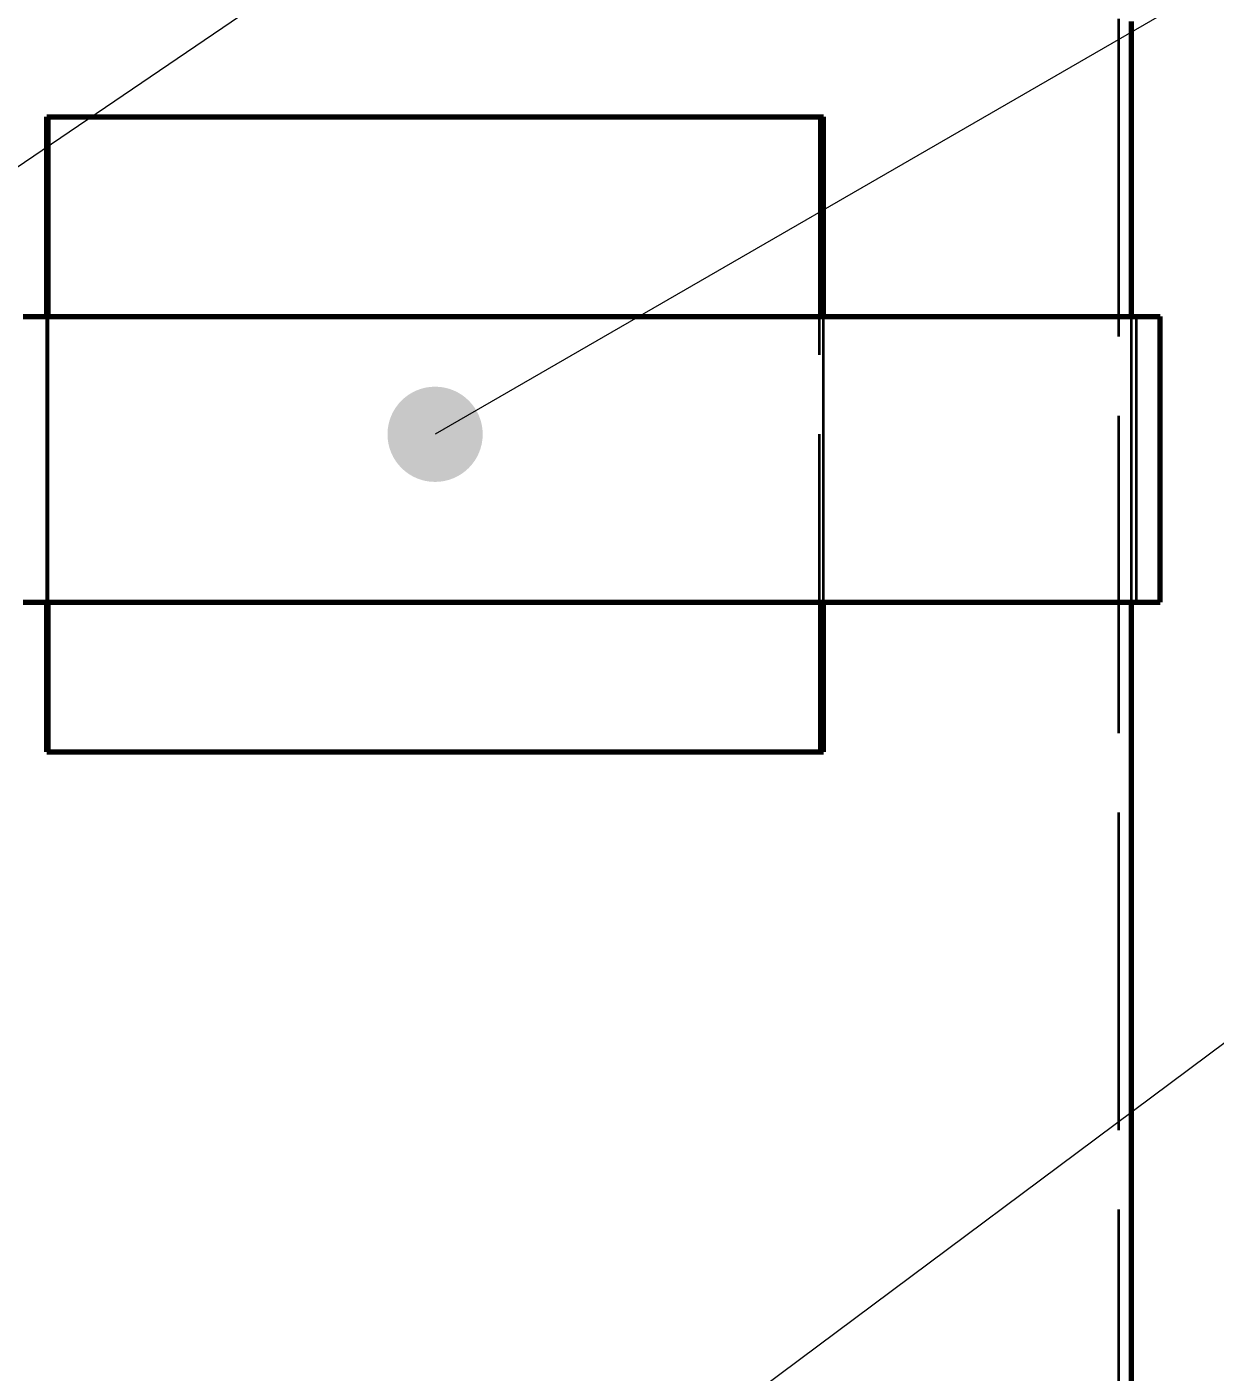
# Model space of a CAD drawing. Header units: millimetres. Extents: x 0 to 2208, y 0 to 420.
# Drawn here: x 109.09 to 124.06, y 140.29 to 157.24 of the extents above; entities that cross this region are included whole.
import ezdxf

# ---------------------------------------------------------------- set-up
doc = ezdxf.new("R2010")
doc.units = ezdxf.units.MM
doc.linetypes.add('IRAM-E-TRAZOS', pattern=[5, 4, -1])
for name, color, linetype, lineweight in [('01-VISIBLE', 7, 'CONTINUOUS', 70), ('02-OCULTA', 4, 'IRAM-E-TRAZOS', 35), ('04-COTA', 3, 'CONTINUOUS', 18), ('08-FINA', 5, 'CONTINUOUS', 18)]:
    doc.layers.add(name, color=color, linetype=linetype, lineweight=lineweight)
doc.styles.add('ISO3098', font='isocpeur.ttf')
doc.dimstyles.new('FLAMA-IRAM', dxfattribs={"dimtxt": 3.5, "dimasz": 3.5, "dimexe": 2, "dimexo": 1.5, "dimgap": 1, "dimtad": 1, "dimdec": 1, "dimtxsty": 'ISO3098', "dimblk": 'IRAM_FLECHA', "dimblk1": 'IRAM_FLECHA', "dimblk2": 'IRAM_FLECHA', "dimcen": 2.5, "dimclrd": 256, "dimclre": 256, "dimclrt": 256, "dimazin": 3, "dimtfac": 1, "dimtmove": 0, "dimatfit": 3, "dimlwd": 18, "dimlwe": 18})

# ---------------------------------------------------------------- blocks, each defined once
blk = doc.blocks.new('IRAM_FLECHA')
blk.add_solid([(0, 0), (-1, 0.125), (-1, -0.125)])

msp = doc.modelspace()

# ---------------------------------------------------------------- hatches: boundary and pattern name
at = {"layer": '08-FINA'}
h = msp.add_hatch(color=7, dxfattribs=at)
h.dxf.hatch_style = 1
edge = h.paths.add_edge_path()
edge.add_arc((114.235, 152.102), 0.6, 0, 360)

# ---------------------------------------------------------------- linework, layer by layer
at = {"layer": '01-VISIBLE'}
for p, q in [((123.013, 153.585), (123.013, 157.302)), ((109.341, 156.102), (109.357, 156.102)), ((109.341, 153.585), (109.341, 156.102)), ((109.357, 153.585), (109.357, 156.102)), ((119.128, 153.585), (119.128, 156.102)), ((123.373, 149.985), (123.373, 153.585)), ((109.341, 148.102), (109.341, 149.985)), ((109.357, 148.102), (109.357, 149.985)), ((119.128, 148.102), (119.128, 149.985)), ((123.013, 123.335), (123.013, 149.985)), ((109.341, 148.102), (109.357, 148.102))]:
    msp.add_line(p, q, dxfattribs=at)
for points in [[(109.357, 156.102), (109.458, 156.102), (109.559, 156.102), (109.66, 156.102), (109.76, 156.102), (109.861, 156.102), (109.962, 156.102), (110.063, 156.102), (110.163, 156.102), (110.264, 156.102), (110.365, 156.102), (110.465, 156.102), (110.566, 156.102), (110.667, 156.102), (110.768, 156.102), (110.868, 156.102), (110.969, 156.102), (111.07, 156.102), (111.171, 156.102), (111.271, 156.102), (111.372, 156.102), (111.473, 156.102), (111.574, 156.102), (111.674, 156.102), (111.775, 156.102), (111.876, 156.102), (111.976, 156.102), (112.077, 156.102), (112.178, 156.102), (112.279, 156.102), (112.379, 156.102), (112.48, 156.102), (112.581, 156.102), (112.682, 156.102), (112.782, 156.102), (112.883, 156.102), (112.984, 156.102), (113.084, 156.102), (113.185, 156.102), (113.286, 156.102), (113.387, 156.102), (113.487, 156.102), (113.588, 156.102), (113.689, 156.102), (113.79, 156.102), (113.89, 156.102), (113.991, 156.102), (114.092, 156.102), (114.193, 156.102), (114.293, 156.102), (114.394, 156.102), (114.495, 156.102), (114.595, 156.102), (114.696, 156.102), (114.797, 156.102), (114.898, 156.102), (114.998, 156.102), (115.099, 156.102), (115.2, 156.102), (115.301, 156.102), (115.401, 156.102), (115.502, 156.102), (115.603, 156.102), (115.704, 156.102), (115.804, 156.102), (115.905, 156.102), (116.006, 156.102), (116.106, 156.102), (116.207, 156.102), (116.308, 156.102), (116.409, 156.102), (116.509, 156.102), (116.61, 156.102), (116.711, 156.102), (116.812, 156.102), (116.912, 156.102), (117.013, 156.102), (117.114, 156.102), (117.215, 156.102), (117.315, 156.102), (117.416, 156.102), (117.517, 156.102), (117.617, 156.102), (117.718, 156.102), (117.819, 156.102), (117.92, 156.102), (118.02, 156.102), (118.121, 156.102), (118.222, 156.102), (118.323, 156.102), (118.423, 156.102), (118.524, 156.102), (118.625, 156.102), (118.725, 156.102), (118.826, 156.102), (118.927, 156.102), (119.028, 156.102), (119.128, 156.102)], [(109.042, 153.585), (109.143, 153.585), (109.243, 153.585), (109.343, 153.585), (109.443, 153.585), (109.543, 153.585), (109.644, 153.585), (109.744, 153.585), (109.844, 153.585), (109.944, 153.585), (110.044, 153.585), (110.145, 153.585), (110.245, 153.585), (110.345, 153.585), (110.445, 153.585), (110.546, 153.585), (110.646, 153.585), (110.746, 153.585), (110.846, 153.585), (110.946, 153.585), (111.047, 153.585), (111.147, 153.585), (111.247, 153.585), (111.347, 153.585), (111.447, 153.585), (111.548, 153.585), (111.648, 153.585), (111.748, 153.585), (111.848, 153.585), (111.949, 153.585), (112.049, 153.585), (112.149, 153.585), (112.249, 153.585), (112.349, 153.585), (112.45, 153.585), (112.55, 153.585), (112.65, 153.585), (112.75, 153.585), (112.85, 153.585), (112.951, 153.585), (113.051, 153.585), (113.151, 153.585), (113.251, 153.585), (113.352, 153.585), (113.452, 153.585), (113.552, 153.585), (113.652, 153.585), (113.752, 153.585), (113.853, 153.585), (113.953, 153.585), (114.053, 153.585), (114.153, 153.585), (114.253, 153.585), (114.354, 153.585), (114.454, 153.585), (114.554, 153.585), (114.654, 153.585), (114.755, 153.585), (114.855, 153.585), (114.955, 153.585), (115.055, 153.585), (115.155, 153.585), (115.256, 153.585), (115.356, 153.585), (115.456, 153.585), (115.556, 153.585), (115.656, 153.585), (115.757, 153.585), (115.857, 153.585), (115.957, 153.585), (116.057, 153.585), (116.158, 153.585), (116.258, 153.585), (116.358, 153.585), (116.458, 153.585), (116.558, 153.585), (116.659, 153.585), (116.759, 153.585), (116.859, 153.585), (116.959, 153.585), (117.059, 153.585), (117.16, 153.585), (117.26, 153.585), (117.36, 153.585), (117.46, 153.585), (117.561, 153.585), (117.661, 153.585), (117.761, 153.585), (117.861, 153.585), (117.961, 153.585), (118.062, 153.585), (118.162, 153.585), (118.262, 153.585), (118.362, 153.585), (118.462, 153.585), (118.563, 153.585), (118.663, 153.585), (118.763, 153.585), (118.863, 153.585), (118.964, 153.585), (119.064, 153.585), (119.164, 153.585), (119.264, 153.585), (119.364, 153.585), (119.465, 153.585), (119.565, 153.585), (119.665, 153.585), (119.765, 153.585), (119.865, 153.585), (119.966, 153.585), (120.066, 153.585), (120.166, 153.585), (120.266, 153.585), (120.367, 153.585), (120.467, 153.585), (120.567, 153.585), (120.667, 153.585), (120.767, 153.585), (120.868, 153.585), (120.968, 153.585), (121.068, 153.585), (121.168, 153.585), (121.268, 153.585), (121.369, 153.585), (121.469, 153.585), (121.569, 153.585), (121.669, 153.585), (121.77, 153.585), (121.87, 153.585), (121.97, 153.585), (122.07, 153.585), (122.17, 153.585), (122.271, 153.585), (122.371, 153.585), (122.471, 153.585), (122.571, 153.585), (122.671, 153.585), (122.772, 153.585), (122.872, 153.585), (122.972, 153.585), (123.072, 153.585), (123.173, 153.585), (123.273, 153.585), (123.373, 153.585)], [(109.042, 149.985), (109.143, 149.985), (109.243, 149.985), (109.343, 149.985), (109.443, 149.985), (109.543, 149.985), (109.644, 149.985), (109.744, 149.985), (109.844, 149.985), (109.944, 149.985), (110.044, 149.985), (110.145, 149.985), (110.245, 149.985), (110.345, 149.985), (110.445, 149.985), (110.546, 149.985), (110.646, 149.985), (110.746, 149.985), (110.846, 149.985), (110.946, 149.985), (111.047, 149.985), (111.147, 149.985), (111.247, 149.985), (111.347, 149.985), (111.447, 149.985), (111.548, 149.985), (111.648, 149.985), (111.748, 149.985), (111.848, 149.985), (111.949, 149.985), (112.049, 149.985), (112.149, 149.985), (112.249, 149.985), (112.349, 149.985), (112.45, 149.985), (112.55, 149.985), (112.65, 149.985), (112.75, 149.985), (112.85, 149.985), (112.951, 149.985), (113.051, 149.985), (113.151, 149.985), (113.251, 149.985), (113.352, 149.985), (113.452, 149.985), (113.552, 149.985), (113.652, 149.985), (113.752, 149.985), (113.853, 149.985), (113.953, 149.985), (114.053, 149.985), (114.153, 149.985), (114.253, 149.985), (114.354, 149.985), (114.454, 149.985), (114.554, 149.985), (114.654, 149.985), (114.755, 149.985), (114.855, 149.985), (114.955, 149.985), (115.055, 149.985), (115.155, 149.985), (115.256, 149.985), (115.356, 149.985), (115.456, 149.985), (115.556, 149.985), (115.656, 149.985), (115.757, 149.985), (115.857, 149.985), (115.957, 149.985), (116.057, 149.985), (116.158, 149.985), (116.258, 149.985), (116.358, 149.985), (116.458, 149.985), (116.558, 149.985), (116.659, 149.985), (116.759, 149.985), (116.859, 149.985), (116.959, 149.985), (117.059, 149.985), (117.16, 149.985), (117.26, 149.985), (117.36, 149.985), (117.46, 149.985), (117.561, 149.985), (117.661, 149.985), (117.761, 149.985), (117.861, 149.985), (117.961, 149.985), (118.062, 149.985), (118.162, 149.985), (118.262, 149.985), (118.362, 149.985), (118.462, 149.985), (118.563, 149.985), (118.663, 149.985), (118.763, 149.985), (118.863, 149.985), (118.964, 149.985), (119.064, 149.985), (119.164, 149.985), (119.264, 149.985), (119.364, 149.985), (119.465, 149.985), (119.565, 149.985), (119.665, 149.985), (119.765, 149.985), (119.865, 149.985), (119.966, 149.985), (120.066, 149.985), (120.166, 149.985), (120.266, 149.985), (120.367, 149.985), (120.467, 149.985), (120.567, 149.985), (120.667, 149.985), (120.767, 149.985), (120.868, 149.985), (120.968, 149.985), (121.068, 149.985), (121.168, 149.985), (121.268, 149.985), (121.369, 149.985), (121.469, 149.985), (121.569, 149.985), (121.669, 149.985), (121.77, 149.985), (121.87, 149.985), (121.97, 149.985), (122.07, 149.985), (122.17, 149.985), (122.271, 149.985), (122.371, 149.985), (122.471, 149.985), (122.571, 149.985), (122.671, 149.985), (122.772, 149.985), (122.872, 149.985), (122.972, 149.985), (123.072, 149.985), (123.173, 149.985), (123.273, 149.985), (123.373, 149.985)], [(109.357, 148.102), (109.458, 148.102), (109.559, 148.102), (109.66, 148.102), (109.76, 148.102), (109.861, 148.102), (109.962, 148.102), (110.063, 148.102), (110.163, 148.102), (110.264, 148.102), (110.365, 148.102), (110.465, 148.102), (110.566, 148.102), (110.667, 148.102), (110.768, 148.102), (110.868, 148.102), (110.969, 148.102), (111.07, 148.102), (111.171, 148.102), (111.271, 148.102), (111.372, 148.102), (111.473, 148.102), (111.574, 148.102), (111.674, 148.102), (111.775, 148.102), (111.876, 148.102), (111.976, 148.102), (112.077, 148.102), (112.178, 148.102), (112.279, 148.102), (112.379, 148.102), (112.48, 148.102), (112.581, 148.102), (112.682, 148.102), (112.782, 148.102), (112.883, 148.102), (112.984, 148.102), (113.084, 148.102), (113.185, 148.102), (113.286, 148.102), (113.387, 148.102), (113.487, 148.102), (113.588, 148.102), (113.689, 148.102), (113.79, 148.102), (113.89, 148.102), (113.991, 148.102), (114.092, 148.102), (114.193, 148.102), (114.293, 148.102), (114.394, 148.102), (114.495, 148.102), (114.595, 148.102), (114.696, 148.102), (114.797, 148.102), (114.898, 148.102), (114.998, 148.102), (115.099, 148.102), (115.2, 148.102), (115.301, 148.102), (115.401, 148.102), (115.502, 148.102), (115.603, 148.102), (115.704, 148.102), (115.804, 148.102), (115.905, 148.102), (116.006, 148.102), (116.106, 148.102), (116.207, 148.102), (116.308, 148.102), (116.409, 148.102), (116.509, 148.102), (116.61, 148.102), (116.711, 148.102), (116.812, 148.102), (116.912, 148.102), (117.013, 148.102), (117.114, 148.102), (117.215, 148.102), (117.315, 148.102), (117.416, 148.102), (117.517, 148.102), (117.617, 148.102), (117.718, 148.102), (117.819, 148.102), (117.92, 148.102), (118.02, 148.102), (118.121, 148.102), (118.222, 148.102), (118.323, 148.102), (118.423, 148.102), (118.524, 148.102), (118.625, 148.102), (118.725, 148.102), (118.826, 148.102), (118.927, 148.102), (119.028, 148.102), (119.128, 148.102)]]:
    msp.add_lwpolyline(points, dxfattribs=at)
at = {"layer": '02-OCULTA'}
for p, q in [((122.853, 123.335), (122.853, 217.535)), ((119.081, 156.102), (119.128, 156.102)), ((119.081, 148.102), (119.081, 156.102)), ((109.341, 149.985), (109.341, 153.585)), ((109.357, 149.985), (109.357, 153.585)), ((119.128, 149.985), (119.128, 153.585)), ((123.013, 149.985), (123.013, 153.585)), ((123.073, 149.985), (123.073, 153.585)), ((119.081, 148.102), (119.128, 148.102))]:
    msp.add_line(p, q, dxfattribs=at)
for points in [[(109.341, 156.102), (109.441, 156.102), (109.541, 156.102), (109.642, 156.102), (109.742, 156.102), (109.843, 156.102), (109.943, 156.102), (110.043, 156.102), (110.144, 156.102), (110.244, 156.102), (110.345, 156.102), (110.445, 156.102), (110.546, 156.102), (110.646, 156.102), (110.746, 156.102), (110.847, 156.102), (110.947, 156.102), (111.048, 156.102), (111.148, 156.102), (111.248, 156.102), (111.349, 156.102), (111.449, 156.102), (111.55, 156.102), (111.65, 156.102), (111.751, 156.102), (111.851, 156.102), (111.951, 156.102), (112.052, 156.102), (112.152, 156.102), (112.253, 156.102), (112.353, 156.102), (112.453, 156.102), (112.554, 156.102), (112.654, 156.102), (112.755, 156.102), (112.855, 156.102), (112.956, 156.102), (113.056, 156.102), (113.156, 156.102), (113.257, 156.102), (113.357, 156.102), (113.458, 156.102), (113.558, 156.102), (113.658, 156.102), (113.759, 156.102), (113.859, 156.102), (113.96, 156.102), (114.06, 156.102), (114.161, 156.102), (114.261, 156.102), (114.361, 156.102), (114.462, 156.102), (114.562, 156.102), (114.663, 156.102), (114.763, 156.102), (114.863, 156.102), (114.964, 156.102), (115.064, 156.102), (115.165, 156.102), (115.265, 156.102), (115.365, 156.102), (115.466, 156.102), (115.566, 156.102), (115.667, 156.102), (115.767, 156.102), (115.868, 156.102), (115.968, 156.102), (116.068, 156.102), (116.169, 156.102), (116.269, 156.102), (116.37, 156.102), (116.47, 156.102), (116.57, 156.102), (116.671, 156.102), (116.771, 156.102), (116.872, 156.102), (116.972, 156.102), (117.073, 156.102), (117.173, 156.102), (117.273, 156.102), (117.374, 156.102), (117.474, 156.102), (117.575, 156.102), (117.675, 156.102), (117.775, 156.102), (117.876, 156.102), (117.976, 156.102), (118.077, 156.102), (118.177, 156.102), (118.278, 156.102), (118.378, 156.102), (118.478, 156.102), (118.579, 156.102), (118.679, 156.102), (118.78, 156.102), (118.88, 156.102), (118.98, 156.102), (119.081, 156.102)], [(123.373, 153.585), (123.273, 153.585), (123.173, 153.585), (123.072, 153.585), (122.972, 153.585), (122.872, 153.585), (122.772, 153.585), (122.671, 153.585), (122.571, 153.585), (122.471, 153.585), (122.371, 153.585), (122.271, 153.585), (122.17, 153.585), (122.07, 153.585), (121.97, 153.585), (121.87, 153.585), (121.77, 153.585), (121.669, 153.585), (121.569, 153.585), (121.469, 153.585), (121.369, 153.585), (121.268, 153.585), (121.168, 153.585), (121.068, 153.585), (120.968, 153.585), (120.868, 153.585), (120.767, 153.585), (120.667, 153.585), (120.567, 153.585), (120.467, 153.585), (120.367, 153.585), (120.266, 153.585), (120.166, 153.585), (120.066, 153.585), (119.966, 153.585), (119.865, 153.585), (119.765, 153.585), (119.665, 153.585), (119.565, 153.585), (119.465, 153.585), (119.364, 153.585), (119.264, 153.585), (119.164, 153.585), (119.064, 153.585), (118.964, 153.585), (118.863, 153.585), (118.763, 153.585), (118.663, 153.585), (118.563, 153.585), (118.462, 153.585), (118.362, 153.585), (118.262, 153.585), (118.162, 153.585), (118.062, 153.585), (117.961, 153.585), (117.861, 153.585), (117.761, 153.585), (117.661, 153.585), (117.561, 153.585), (117.46, 153.585), (117.36, 153.585), (117.26, 153.585), (117.16, 153.585), (117.059, 153.585), (116.959, 153.585), (116.859, 153.585), (116.759, 153.585), (116.659, 153.585), (116.558, 153.585), (116.458, 153.585), (116.358, 153.585), (116.258, 153.585), (116.158, 153.585), (116.057, 153.585), (115.957, 153.585), (115.857, 153.585), (115.757, 153.585), (115.656, 153.585), (115.556, 153.585), (115.456, 153.585), (115.356, 153.585), (115.256, 153.585), (115.155, 153.585), (115.055, 153.585), (114.955, 153.585), (114.855, 153.585), (114.755, 153.585), (114.654, 153.585), (114.554, 153.585), (114.454, 153.585), (114.354, 153.585), (114.253, 153.585), (114.153, 153.585), (114.053, 153.585), (113.953, 153.585), (113.853, 153.585), (113.752, 153.585), (113.652, 153.585), (113.552, 153.585), (113.452, 153.585), (113.352, 153.585), (113.251, 153.585), (113.151, 153.585), (113.051, 153.585), (112.951, 153.585), (112.85, 153.585), (112.75, 153.585), (112.65, 153.585), (112.55, 153.585), (112.45, 153.585), (112.349, 153.585), (112.249, 153.585), (112.149, 153.585), (112.049, 153.585), (111.949, 153.585), (111.848, 153.585), (111.748, 153.585), (111.648, 153.585), (111.548, 153.585), (111.447, 153.585), (111.347, 153.585), (111.247, 153.585), (111.147, 153.585), (111.047, 153.585), (110.946, 153.585), (110.846, 153.585), (110.746, 153.585), (110.646, 153.585), (110.546, 153.585), (110.445, 153.585), (110.345, 153.585), (110.245, 153.585), (110.145, 153.585), (110.044, 153.585), (109.944, 153.585), (109.844, 153.585), (109.744, 153.585), (109.644, 153.585), (109.543, 153.585), (109.443, 153.585), (109.343, 153.585), (109.243, 153.585), (109.143, 153.585), (109.042, 153.585)], [(123.073, 153.585), (122.973, 153.585), (122.873, 153.585), (122.773, 153.585), (122.673, 153.585), (122.573, 153.585), (122.473, 153.585), (122.373, 153.585), (122.273, 153.585), (122.173, 153.585), (122.072, 153.585), (121.972, 153.585), (121.872, 153.585), (121.772, 153.585), (121.672, 153.585), (121.572, 153.585), (121.472, 153.585), (121.372, 153.585), (121.272, 153.585), (121.172, 153.585), (121.072, 153.585), (120.972, 153.585), (120.872, 153.585), (120.772, 153.585), (120.672, 153.585), (120.572, 153.585), (120.472, 153.585), (120.372, 153.585), (120.272, 153.585), (120.171, 153.585), (120.071, 153.585), (119.971, 153.585), (119.871, 153.585), (119.771, 153.585), (119.671, 153.585), (119.571, 153.585), (119.471, 153.585), (119.371, 153.585), (119.271, 153.585), (119.171, 153.585), (119.071, 153.585), (118.971, 153.585), (118.871, 153.585), (118.771, 153.585), (118.671, 153.585), (118.571, 153.585), (118.471, 153.585), (118.371, 153.585), (118.27, 153.585), (118.17, 153.585), (118.07, 153.585), (117.97, 153.585), (117.87, 153.585), (117.77, 153.585), (117.67, 153.585), (117.57, 153.585), (117.47, 153.585), (117.37, 153.585), (117.27, 153.585), (117.17, 153.585), (117.07, 153.585), (116.97, 153.585), (116.87, 153.585), (116.77, 153.585), (116.67, 153.585), (116.57, 153.585), (116.47, 153.585), (116.369, 153.585), (116.269, 153.585), (116.169, 153.585), (116.069, 153.585), (115.969, 153.585), (115.869, 153.585), (115.769, 153.585), (115.669, 153.585), (115.569, 153.585), (115.469, 153.585), (115.369, 153.585), (115.269, 153.585), (115.169, 153.585), (115.069, 153.585), (114.969, 153.585), (114.869, 153.585), (114.769, 153.585), (114.669, 153.585), (114.569, 153.585), (114.468, 153.585), (114.368, 153.585), (114.268, 153.585), (114.168, 153.585), (114.068, 153.585), (113.968, 153.585), (113.868, 153.585), (113.768, 153.585), (113.668, 153.585), (113.568, 153.585), (113.468, 153.585), (113.368, 153.585), (113.268, 153.585), (113.168, 153.585), (113.068, 153.585), (112.968, 153.585), (112.868, 153.585), (112.768, 153.585), (112.668, 153.585), (112.567, 153.585), (112.467, 153.585), (112.367, 153.585), (112.267, 153.585), (112.167, 153.585), (112.067, 153.585), (111.967, 153.585), (111.867, 153.585), (111.767, 153.585), (111.667, 153.585), (111.567, 153.585), (111.467, 153.585), (111.367, 153.585), (111.267, 153.585), (111.167, 153.585), (111.067, 153.585), (110.967, 153.585), (110.867, 153.585), (110.767, 153.585), (110.666, 153.585), (110.566, 153.585), (110.466, 153.585), (110.366, 153.585), (110.266, 153.585), (110.166, 153.585), (110.066, 153.585), (109.966, 153.585), (109.866, 153.585), (109.766, 153.585), (109.666, 153.585), (109.566, 153.585), (109.466, 153.585), (109.366, 153.585), (109.266, 153.585), (109.166, 153.585), (109.066, 153.585)], [(109.066, 153.585), (109.166, 153.585), (109.266, 153.585), (109.366, 153.585), (109.466, 153.585), (109.566, 153.585), (109.666, 153.585), (109.766, 153.585), (109.866, 153.585), (109.966, 153.585), (110.066, 153.585), (110.166, 153.585), (110.266, 153.585), (110.366, 153.585), (110.466, 153.585), (110.566, 153.585), (110.666, 153.585), (110.767, 153.585), (110.867, 153.585), (110.967, 153.585), (111.067, 153.585), (111.167, 153.585), (111.267, 153.585), (111.367, 153.585), (111.467, 153.585), (111.567, 153.585), (111.667, 153.585), (111.767, 153.585), (111.867, 153.585), (111.967, 153.585), (112.067, 153.585), (112.167, 153.585), (112.267, 153.585), (112.367, 153.585), (112.467, 153.585), (112.567, 153.585), (112.668, 153.585), (112.768, 153.585), (112.868, 153.585), (112.968, 153.585), (113.068, 153.585), (113.168, 153.585), (113.268, 153.585), (113.368, 153.585), (113.468, 153.585), (113.568, 153.585), (113.668, 153.585), (113.768, 153.585), (113.868, 153.585), (113.968, 153.585), (114.068, 153.585), (114.168, 153.585), (114.268, 153.585), (114.368, 153.585), (114.468, 153.585), (114.569, 153.585), (114.669, 153.585), (114.769, 153.585), (114.869, 153.585), (114.969, 153.585), (115.069, 153.585), (115.169, 153.585), (115.269, 153.585), (115.369, 153.585), (115.469, 153.585), (115.569, 153.585), (115.669, 153.585), (115.769, 153.585), (115.869, 153.585), (115.969, 153.585), (116.069, 153.585), (116.169, 153.585), (116.269, 153.585), (116.369, 153.585), (116.47, 153.585), (116.57, 153.585), (116.67, 153.585), (116.77, 153.585), (116.87, 153.585), (116.97, 153.585), (117.07, 153.585), (117.17, 153.585), (117.27, 153.585), (117.37, 153.585), (117.47, 153.585), (117.57, 153.585), (117.67, 153.585), (117.77, 153.585), (117.87, 153.585), (117.97, 153.585), (118.07, 153.585), (118.17, 153.585), (118.27, 153.585), (118.371, 153.585), (118.471, 153.585), (118.571, 153.585), (118.671, 153.585), (118.771, 153.585), (118.871, 153.585), (118.971, 153.585), (119.071, 153.585), (119.171, 153.585), (119.271, 153.585), (119.371, 153.585), (119.471, 153.585), (119.571, 153.585), (119.671, 153.585), (119.771, 153.585), (119.871, 153.585), (119.971, 153.585), (120.071, 153.585), (120.171, 153.585), (120.272, 153.585), (120.372, 153.585), (120.472, 153.585), (120.572, 153.585), (120.672, 153.585), (120.772, 153.585), (120.872, 153.585), (120.972, 153.585), (121.072, 153.585), (121.172, 153.585), (121.272, 153.585), (121.372, 153.585), (121.472, 153.585), (121.572, 153.585), (121.672, 153.585), (121.772, 153.585), (121.872, 153.585), (121.972, 153.585), (122.072, 153.585), (122.173, 153.585), (122.273, 153.585), (122.373, 153.585), (122.473, 153.585), (122.573, 153.585), (122.673, 153.585), (122.773, 153.585), (122.873, 153.585), (122.973, 153.585), (123.073, 153.585)], [(123.373, 149.985), (123.273, 149.985), (123.173, 149.985), (123.072, 149.985), (122.972, 149.985), (122.872, 149.985), (122.772, 149.985), (122.671, 149.985), (122.571, 149.985), (122.471, 149.985), (122.371, 149.985), (122.271, 149.985), (122.17, 149.985), (122.07, 149.985), (121.97, 149.985), (121.87, 149.985), (121.77, 149.985), (121.669, 149.985), (121.569, 149.985), (121.469, 149.985), (121.369, 149.985), (121.268, 149.985), (121.168, 149.985), (121.068, 149.985), (120.968, 149.985), (120.868, 149.985), (120.767, 149.985), (120.667, 149.985), (120.567, 149.985), (120.467, 149.985), (120.367, 149.985), (120.266, 149.985), (120.166, 149.985), (120.066, 149.985), (119.966, 149.985), (119.865, 149.985), (119.765, 149.985), (119.665, 149.985), (119.565, 149.985), (119.465, 149.985), (119.364, 149.985), (119.264, 149.985), (119.164, 149.985), (119.064, 149.985), (118.964, 149.985), (118.863, 149.985), (118.763, 149.985), (118.663, 149.985), (118.563, 149.985), (118.462, 149.985), (118.362, 149.985), (118.262, 149.985), (118.162, 149.985), (118.062, 149.985), (117.961, 149.985), (117.861, 149.985), (117.761, 149.985), (117.661, 149.985), (117.561, 149.985), (117.46, 149.985), (117.36, 149.985), (117.26, 149.985), (117.16, 149.985), (117.059, 149.985), (116.959, 149.985), (116.859, 149.985), (116.759, 149.985), (116.659, 149.985), (116.558, 149.985), (116.458, 149.985), (116.358, 149.985), (116.258, 149.985), (116.158, 149.985), (116.057, 149.985), (115.957, 149.985), (115.857, 149.985), (115.757, 149.985), (115.656, 149.985), (115.556, 149.985), (115.456, 149.985), (115.356, 149.985), (115.256, 149.985), (115.155, 149.985), (115.055, 149.985), (114.955, 149.985), (114.855, 149.985), (114.755, 149.985), (114.654, 149.985), (114.554, 149.985), (114.454, 149.985), (114.354, 149.985), (114.253, 149.985), (114.153, 149.985), (114.053, 149.985), (113.953, 149.985), (113.853, 149.985), (113.752, 149.985), (113.652, 149.985), (113.552, 149.985), (113.452, 149.985), (113.352, 149.985), (113.251, 149.985), (113.151, 149.985), (113.051, 149.985), (112.951, 149.985), (112.85, 149.985), (112.75, 149.985), (112.65, 149.985), (112.55, 149.985), (112.45, 149.985), (112.349, 149.985), (112.249, 149.985), (112.149, 149.985), (112.049, 149.985), (111.949, 149.985), (111.848, 149.985), (111.748, 149.985), (111.648, 149.985), (111.548, 149.985), (111.447, 149.985), (111.347, 149.985), (111.247, 149.985), (111.147, 149.985), (111.047, 149.985), (110.946, 149.985), (110.846, 149.985), (110.746, 149.985), (110.646, 149.985), (110.546, 149.985), (110.445, 149.985), (110.345, 149.985), (110.245, 149.985), (110.145, 149.985), (110.044, 149.985), (109.944, 149.985), (109.844, 149.985), (109.744, 149.985), (109.644, 149.985), (109.543, 149.985), (109.443, 149.985), (109.343, 149.985), (109.243, 149.985), (109.143, 149.985), (109.042, 149.985)], [(123.073, 149.985), (122.973, 149.985), (122.873, 149.985), (122.773, 149.985), (122.673, 149.985), (122.573, 149.985), (122.473, 149.985), (122.373, 149.985), (122.273, 149.985), (122.173, 149.985), (122.072, 149.985), (121.972, 149.985), (121.872, 149.985), (121.772, 149.985), (121.672, 149.985), (121.572, 149.985), (121.472, 149.985), (121.372, 149.985), (121.272, 149.985), (121.172, 149.985), (121.072, 149.985), (120.972, 149.985), (120.872, 149.985), (120.772, 149.985), (120.672, 149.985), (120.572, 149.985), (120.472, 149.985), (120.372, 149.985), (120.272, 149.985), (120.171, 149.985), (120.071, 149.985), (119.971, 149.985), (119.871, 149.985), (119.771, 149.985), (119.671, 149.985), (119.571, 149.985), (119.471, 149.985), (119.371, 149.985), (119.271, 149.985), (119.171, 149.985), (119.071, 149.985), (118.971, 149.985), (118.871, 149.985), (118.771, 149.985), (118.671, 149.985), (118.571, 149.985), (118.471, 149.985), (118.371, 149.985), (118.27, 149.985), (118.17, 149.985), (118.07, 149.985), (117.97, 149.985), (117.87, 149.985), (117.77, 149.985), (117.67, 149.985), (117.57, 149.985), (117.47, 149.985), (117.37, 149.985), (117.27, 149.985), (117.17, 149.985), (117.07, 149.985), (116.97, 149.985), (116.87, 149.985), (116.77, 149.985), (116.67, 149.985), (116.57, 149.985), (116.47, 149.985), (116.369, 149.985), (116.269, 149.985), (116.169, 149.985), (116.069, 149.985), (115.969, 149.985), (115.869, 149.985), (115.769, 149.985), (115.669, 149.985), (115.569, 149.985), (115.469, 149.985), (115.369, 149.985), (115.269, 149.985), (115.169, 149.985), (115.069, 149.985), (114.969, 149.985), (114.869, 149.985), (114.769, 149.985), (114.669, 149.985), (114.569, 149.985), (114.468, 149.985), (114.368, 149.985), (114.268, 149.985), (114.168, 149.985), (114.068, 149.985), (113.968, 149.985), (113.868, 149.985), (113.768, 149.985), (113.668, 149.985), (113.568, 149.985), (113.468, 149.985), (113.368, 149.985), (113.268, 149.985), (113.168, 149.985), (113.068, 149.985), (112.968, 149.985), (112.868, 149.985), (112.768, 149.985), (112.668, 149.985), (112.567, 149.985), (112.467, 149.985), (112.367, 149.985), (112.267, 149.985), (112.167, 149.985), (112.067, 149.985), (111.967, 149.985), (111.867, 149.985), (111.767, 149.985), (111.667, 149.985), (111.567, 149.985), (111.467, 149.985), (111.367, 149.985), (111.267, 149.985), (111.167, 149.985), (111.067, 149.985), (110.967, 149.985), (110.867, 149.985), (110.767, 149.985), (110.666, 149.985), (110.566, 149.985), (110.466, 149.985), (110.366, 149.985), (110.266, 149.985), (110.166, 149.985), (110.066, 149.985), (109.966, 149.985), (109.866, 149.985), (109.766, 149.985), (109.666, 149.985), (109.566, 149.985), (109.466, 149.985), (109.366, 149.985), (109.266, 149.985), (109.166, 149.985), (109.066, 149.985)], [(109.066, 149.985), (109.166, 149.985), (109.266, 149.985), (109.366, 149.985), (109.466, 149.985), (109.566, 149.985), (109.666, 149.985), (109.766, 149.985), (109.866, 149.985), (109.966, 149.985), (110.066, 149.985), (110.166, 149.985), (110.266, 149.985), (110.366, 149.985), (110.466, 149.985), (110.566, 149.985), (110.666, 149.985), (110.767, 149.985), (110.867, 149.985), (110.967, 149.985), (111.067, 149.985), (111.167, 149.985), (111.267, 149.985), (111.367, 149.985), (111.467, 149.985), (111.567, 149.985), (111.667, 149.985), (111.767, 149.985), (111.867, 149.985), (111.967, 149.985), (112.067, 149.985), (112.167, 149.985), (112.267, 149.985), (112.367, 149.985), (112.467, 149.985), (112.567, 149.985), (112.668, 149.985), (112.768, 149.985), (112.868, 149.985), (112.968, 149.985), (113.068, 149.985), (113.168, 149.985), (113.268, 149.985), (113.368, 149.985), (113.468, 149.985), (113.568, 149.985), (113.668, 149.985), (113.768, 149.985), (113.868, 149.985), (113.968, 149.985), (114.068, 149.985), (114.168, 149.985), (114.268, 149.985), (114.368, 149.985), (114.468, 149.985), (114.569, 149.985), (114.669, 149.985), (114.769, 149.985), (114.869, 149.985), (114.969, 149.985), (115.069, 149.985), (115.169, 149.985), (115.269, 149.985), (115.369, 149.985), (115.469, 149.985), (115.569, 149.985), (115.669, 149.985), (115.769, 149.985), (115.869, 149.985), (115.969, 149.985), (116.069, 149.985), (116.169, 149.985), (116.269, 149.985), (116.369, 149.985), (116.47, 149.985), (116.57, 149.985), (116.67, 149.985), (116.77, 149.985), (116.87, 149.985), (116.97, 149.985), (117.07, 149.985), (117.17, 149.985), (117.27, 149.985), (117.37, 149.985), (117.47, 149.985), (117.57, 149.985), (117.67, 149.985), (117.77, 149.985), (117.87, 149.985), (117.97, 149.985), (118.07, 149.985), (118.17, 149.985), (118.27, 149.985), (118.371, 149.985), (118.471, 149.985), (118.571, 149.985), (118.671, 149.985), (118.771, 149.985), (118.871, 149.985), (118.971, 149.985), (119.071, 149.985), (119.171, 149.985), (119.271, 149.985), (119.371, 149.985), (119.471, 149.985), (119.571, 149.985), (119.671, 149.985), (119.771, 149.985), (119.871, 149.985), (119.971, 149.985), (120.071, 149.985), (120.171, 149.985), (120.272, 149.985), (120.372, 149.985), (120.472, 149.985), (120.572, 149.985), (120.672, 149.985), (120.772, 149.985), (120.872, 149.985), (120.972, 149.985), (121.072, 149.985), (121.172, 149.985), (121.272, 149.985), (121.372, 149.985), (121.472, 149.985), (121.572, 149.985), (121.672, 149.985), (121.772, 149.985), (121.872, 149.985), (121.972, 149.985), (122.072, 149.985), (122.173, 149.985), (122.273, 149.985), (122.373, 149.985), (122.473, 149.985), (122.573, 149.985), (122.673, 149.985), (122.773, 149.985), (122.873, 149.985), (122.973, 149.985), (123.073, 149.985)], [(109.341, 148.102), (109.441, 148.102), (109.541, 148.102), (109.642, 148.102), (109.742, 148.102), (109.843, 148.102), (109.943, 148.102), (110.043, 148.102), (110.144, 148.102), (110.244, 148.102), (110.345, 148.102), (110.445, 148.102), (110.546, 148.102), (110.646, 148.102), (110.746, 148.102), (110.847, 148.102), (110.947, 148.102), (111.048, 148.102), (111.148, 148.102), (111.248, 148.102), (111.349, 148.102), (111.449, 148.102), (111.55, 148.102), (111.65, 148.102), (111.751, 148.102), (111.851, 148.102), (111.951, 148.102), (112.052, 148.102), (112.152, 148.102), (112.253, 148.102), (112.353, 148.102), (112.453, 148.102), (112.554, 148.102), (112.654, 148.102), (112.755, 148.102), (112.855, 148.102), (112.956, 148.102), (113.056, 148.102), (113.156, 148.102), (113.257, 148.102), (113.357, 148.102), (113.458, 148.102), (113.558, 148.102), (113.658, 148.102), (113.759, 148.102), (113.859, 148.102), (113.96, 148.102), (114.06, 148.102), (114.161, 148.102), (114.261, 148.102), (114.361, 148.102), (114.462, 148.102), (114.562, 148.102), (114.663, 148.102), (114.763, 148.102), (114.863, 148.102), (114.964, 148.102), (115.064, 148.102), (115.165, 148.102), (115.265, 148.102), (115.365, 148.102), (115.466, 148.102), (115.566, 148.102), (115.667, 148.102), (115.767, 148.102), (115.868, 148.102), (115.968, 148.102), (116.068, 148.102), (116.169, 148.102), (116.269, 148.102), (116.37, 148.102), (116.47, 148.102), (116.57, 148.102), (116.671, 148.102), (116.771, 148.102), (116.872, 148.102), (116.972, 148.102), (117.073, 148.102), (117.173, 148.102), (117.273, 148.102), (117.374, 148.102), (117.474, 148.102), (117.575, 148.102), (117.675, 148.102), (117.775, 148.102), (117.876, 148.102), (117.976, 148.102), (118.077, 148.102), (118.177, 148.102), (118.278, 148.102), (118.378, 148.102), (118.478, 148.102), (118.579, 148.102), (118.679, 148.102), (118.78, 148.102), (118.88, 148.102), (118.98, 148.102), (119.081, 148.102)]]:
    msp.add_lwpolyline(points, dxfattribs=at)
at = {"layer": '08-FINA'}
for p, q in [((141.157, 177.314), (104.013, 152.102)), ((141.003, 167.56), (114.235, 152.102)), ((141.26, 157.169), (104.013, 129.395))]:
    msp.add_line(p, q, dxfattribs=at)

# ---------------------------------------------------------------- dimensions: what is measured, and where the dimension line sits
at = {"layer": '04-COTA'}
msp.add_linear_dim(base=(135.467, 123.335095525), p1=(123.013, 123.335095525), p2=(123.013, 151.785095525), angle=90, dimstyle='FLAMA-IRAM', override={"dimlfac": 5}, dxfattribs=at).render()

doc.saveas('drawing.dxf')
